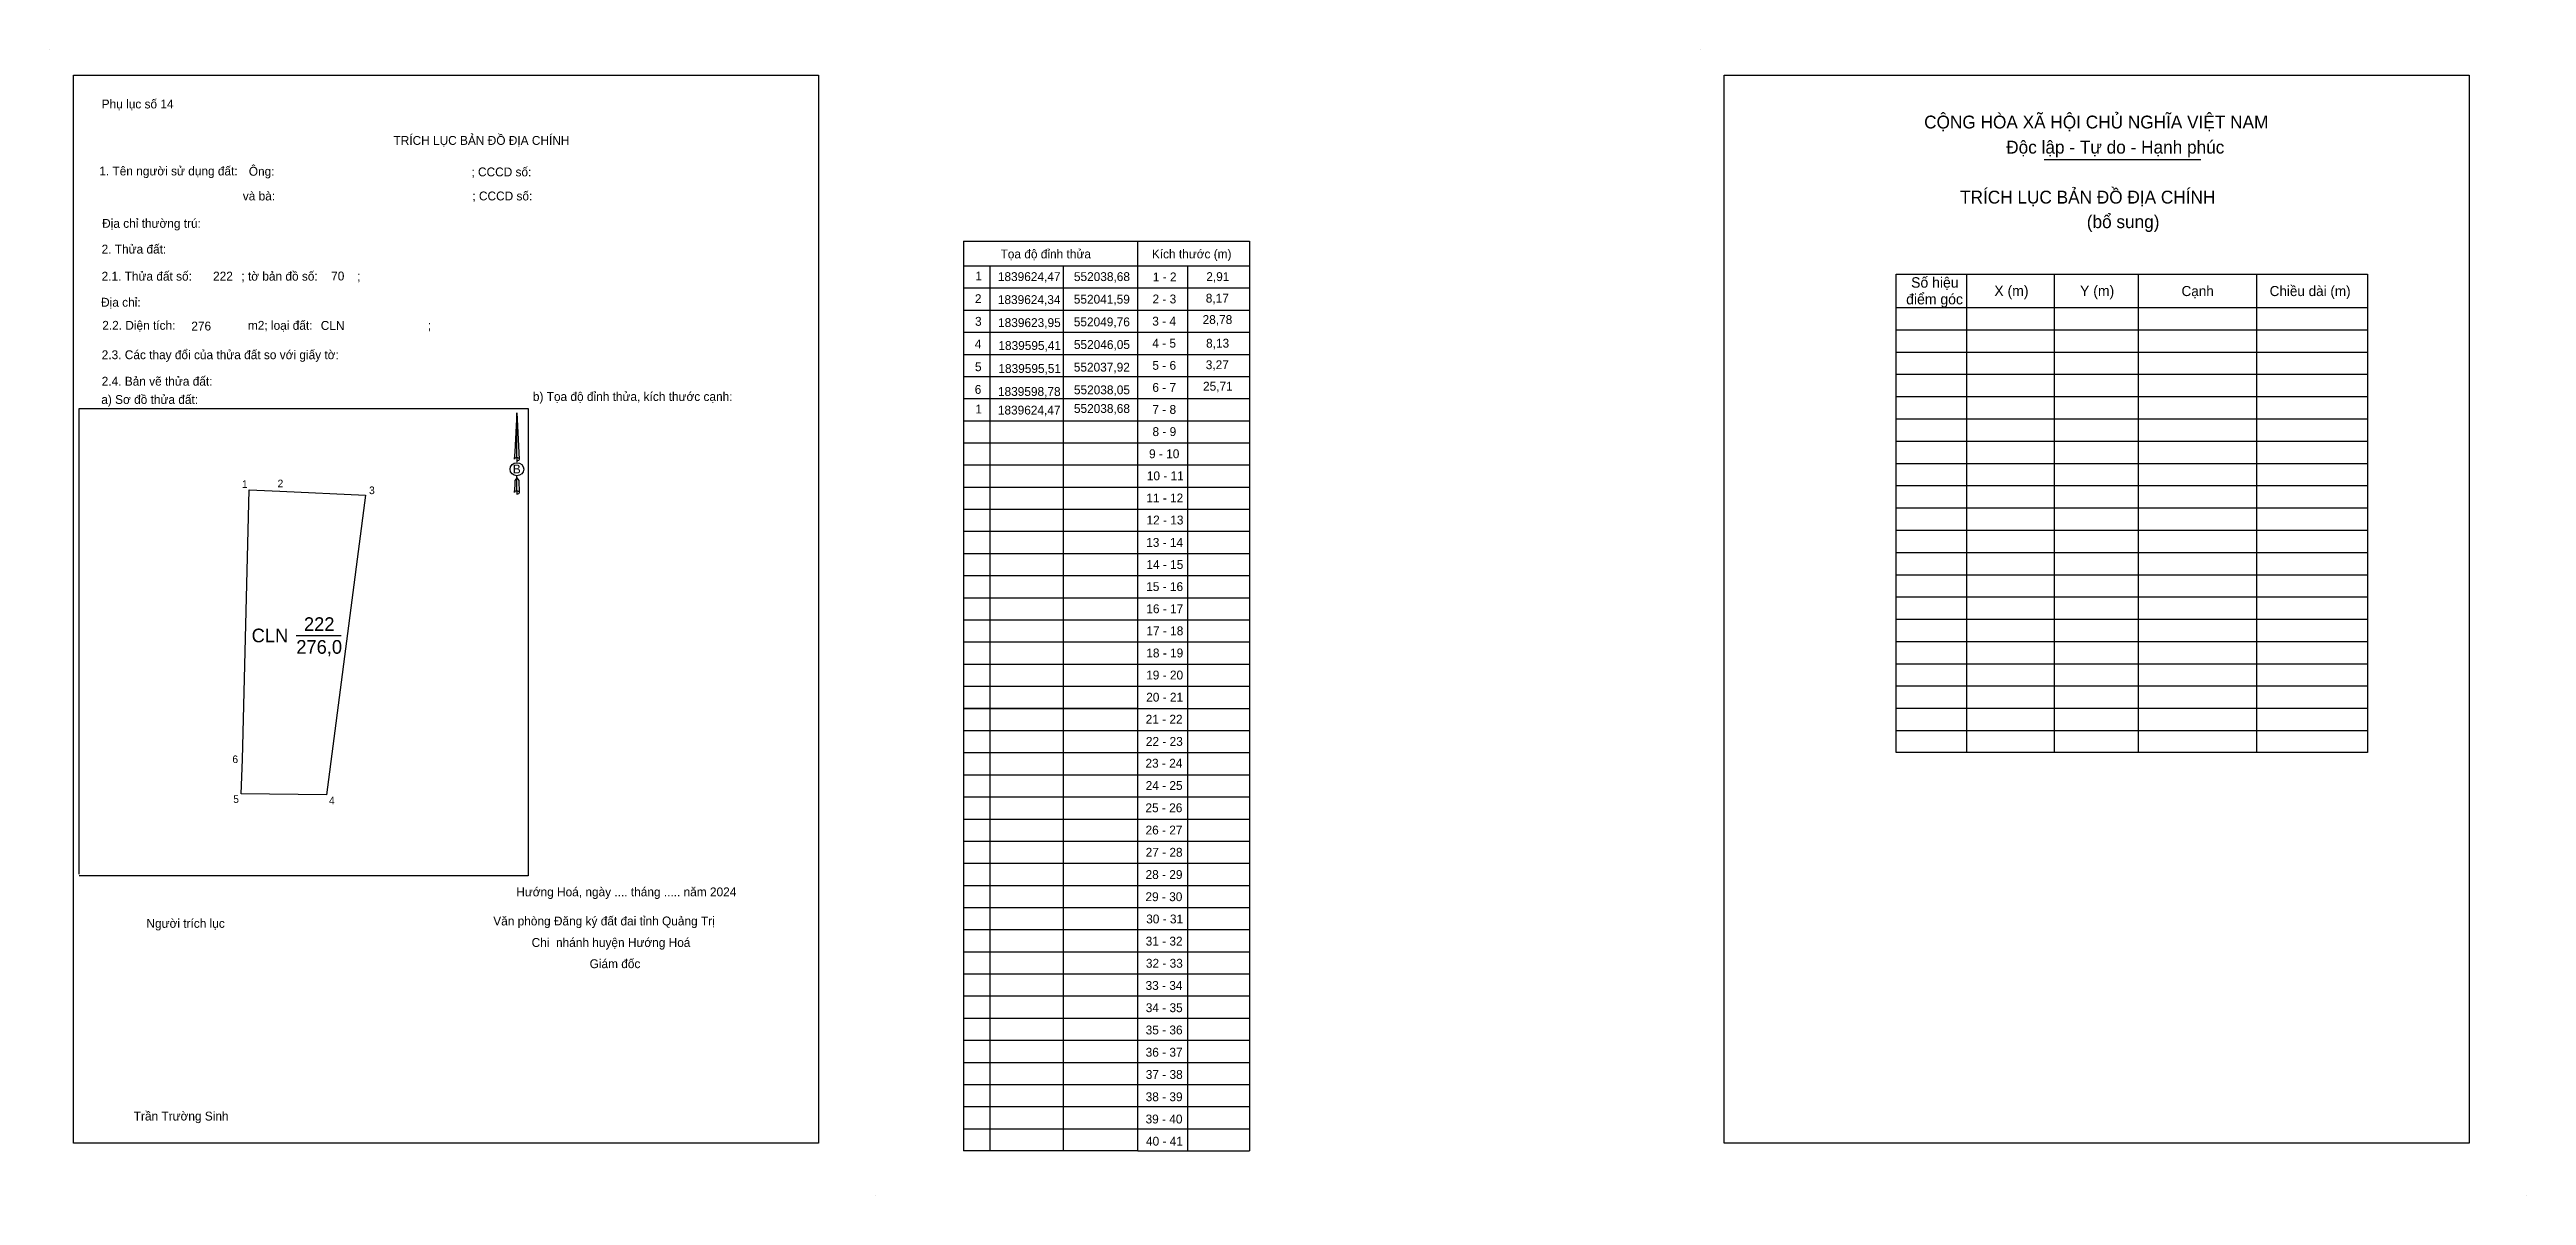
# Model space of a CAD drawing. Extents: x 552020 to 552255, y 1839557 to 1839666.
import ezdxf

# ---------------------------------------------------------------- set-up
doc = ezdxf.new("R2010")
doc.units = 0
for name, color, linetype in [('CanhThua', 7, 'Continuous'), ('hsktNoiDung', 7, 'Continuous'), ('hsktTemplate', 7, 'Continuous'), ('NhanDiaChinhThua', 7, 'Continuous'), ('SoHieuDinhThua', 7, 'Continuous')]:
    doc.layers.add(name, color=color, linetype=linetype)

msp = doc.modelspace()

# ---------------------------------------------------------------- linework, layer by layer
at = {"layer": 'CanhThua'}
for p, q in [((552038.05, 1839598.78), (552038.68, 1839624.47)), ((552038.68, 1839624.47), (552041.59, 1839624.34)), ((552041.59, 1839624.34), (552049.76, 1839623.95)), ((552049.76, 1839623.95), (552046.05, 1839595.41)), ((552037.92, 1839595.51), (552038.05, 1839598.78)), ((552046.05, 1839595.41), (552037.92, 1839595.51))]:
    msp.add_line(p, q, dxfattribs=at)
at = {"layer": 'hsktTemplate'}
for p, q in [((552019.67, 1839666.39), (552019.67, 1839666.39)), ((552176.8, 1839666.39), (552176.8, 1839666.39)), ((552021.95, 1839663.96), (552092.87, 1839663.96)), ((552021.95, 1839562.25), (552021.95, 1839663.96)), ((552092.87, 1839663.96), (552092.87, 1839562.25)), ((552209.55, 1839655.91), (552224.46, 1839655.91)), ((552106.67, 1839648.15), (552106.67, 1839561.5)), ((552106.67, 1839648.15), (552123.27, 1839648.15)), ((552123.27, 1839561.5), (552123.27, 1839648.15)), ((552123.27, 1839648.15), (552133.89, 1839648.15)), ((552133.89, 1839648.15), (552133.89, 1839561.5)), ((552106.73, 1839645.79), (552133.89, 1839645.79)), ((552109.18, 1839645.79), (552109.18, 1839603.65)), ((552116.15, 1839645.79), (552116.15, 1839603.65)), ((552127.99, 1839645.79), (552127.99, 1839603.65)), ((552195.44, 1839645), (552224.69, 1839645)), ((552195.44, 1839599.44), (552195.44, 1839645)), ((552202.14, 1839645), (552202.14, 1839599.44)), ((552210.5, 1839645), (552210.5, 1839599.44)), ((552218.47, 1839645), (552218.47, 1839599.44)), ((552224.69, 1839645), (552240.32, 1839645)), ((552229.75, 1839645), (552229.75, 1839599.44)), ((552240.32, 1839645), (552240.32, 1839599.44)), ((552106.67, 1839643.69), (552133.89, 1839643.69)), ((552106.67, 1839641.58), (552133.89, 1839641.58)), ((552195.44, 1839641.82), (552240.32, 1839641.82)), ((552106.67, 1839639.47), (552133.89, 1839639.47)), ((552195.44, 1839639.7), (552240.32, 1839639.7)), ((552106.67, 1839637.36), (552133.89, 1839637.36)), ((552195.44, 1839637.58), (552240.32, 1839637.58)), ((552106.67, 1839635.26), (552133.89, 1839635.26)), ((552195.44, 1839635.46), (552240.32, 1839635.46)), ((552022.49, 1839632.2), (552065.22, 1839632.2)), ((552022.49, 1839587.86), (552022.49, 1839632.2)), ((552065.22, 1839632.2), (552065.22, 1839587.7)), ((552106.67, 1839633.15), (552133.89, 1839633.15)), ((552195.44, 1839633.34), (552240.32, 1839633.34)), ((552064.16, 1839631.79), (552063.96, 1839628.08)), ((552064.16, 1839631.79), (552064.38, 1839627.39)), ((552064.16, 1839631.79), (552064.38, 1839627.39)), ((552064.16, 1839627.54), (552064.16, 1839631.79)), ((552064.16, 1839631.79), (552064.38, 1839627.39)), ((552106.67, 1839631.04), (552133.89, 1839631.04)), ((552195.44, 1839631.22), (552240.32, 1839631.22)), ((552063.96, 1839628.08), (552063.91, 1839627.39)), ((552064.16, 1839627.54), (552064.16, 1839627.37)), ((552064.16, 1839627.37), (552064.16, 1839627.25)), ((552064.16, 1839627.25), (552064.16, 1839627.08)), ((552064.16, 1839627.25), (552064.16, 1839627.08)), ((552064.16, 1839627.25), (552064.16, 1839627.08)), ((552064.38, 1839627.39), (552064.38, 1839627.39)), ((552106.67, 1839628.94), (552133.89, 1839628.94)), ((552195.44, 1839629.1), (552240.32, 1839629.1)), ((552063.96, 1839624.9), (552063.91, 1839624.21)), ((552063.97, 1839625.35), (552063.96, 1839624.9)), ((552064.16, 1839625.6), (552063.97, 1839625.35)), ((552064.16, 1839625.6), (552064.16, 1839625.79)), ((552064.16, 1839625.6), (552064.16, 1839625.79)), ((552064.16, 1839625.6), (552064.16, 1839625.79)), ((552064.16, 1839625.6), (552064.33, 1839625.35)), ((552064.16, 1839625.6), (552064.33, 1839625.35)), ((552064.16, 1839625.6), (552064.33, 1839625.35)), ((552064.16, 1839624.36), (552064.16, 1839625.6)), ((552064.33, 1839625.35), (552064.38, 1839624.21)), ((552064.33, 1839625.35), (552064.38, 1839624.21)), ((552064.33, 1839625.35), (552064.38, 1839624.21)), ((552106.67, 1839626.83), (552133.89, 1839626.83)), ((552195.44, 1839626.98), (552240.32, 1839626.98)), ((552064.16, 1839624.36), (552064.16, 1839624.18)), ((552064.16, 1839624.18), (552064.16, 1839624.06)), ((552064.38, 1839624.21), (552064.38, 1839624.21)), ((552106.67, 1839624.72), (552133.89, 1839624.72)), ((552106.67, 1839622.61), (552133.89, 1839622.61)), ((552195.44, 1839624.86), (552240.32, 1839624.86)), ((552195.44, 1839622.74), (552240.32, 1839622.74)), ((552106.67, 1839620.51), (552133.89, 1839620.51)), ((552195.44, 1839620.62), (552240.32, 1839620.62)), ((552106.67, 1839618.4), (552133.89, 1839618.4)), ((552195.44, 1839618.5), (552240.32, 1839618.5)), ((552106.67, 1839616.29), (552133.89, 1839616.29)), ((552195.44, 1839616.38), (552240.32, 1839616.38)), ((552106.67, 1839614.19), (552133.89, 1839614.19)), ((552195.44, 1839614.26), (552240.32, 1839614.26)), ((552106.67, 1839612.08), (552133.89, 1839612.08)), ((552195.44, 1839612.14), (552240.32, 1839612.14)), ((552106.67, 1839609.97), (552133.89, 1839609.97)), ((552195.44, 1839610.02), (552240.32, 1839610.02)), ((552106.67, 1839607.86), (552133.89, 1839607.86)), ((552195.44, 1839607.9), (552240.32, 1839607.9)), ((552106.67, 1839605.76), (552133.89, 1839605.76)), ((552195.44, 1839605.78), (552240.32, 1839605.78)), ((552123.27, 1839603.65), (552106.67, 1839603.65)), ((552106.67, 1839601.54), (552133.89, 1839601.54)), ((552106.73, 1839603.65), (552133.89, 1839603.65)), ((552109.18, 1839603.65), (552109.18, 1839561.5)), ((552116.15, 1839603.65), (552116.15, 1839561.5)), ((552123.27, 1839603.65), (552133.89, 1839603.65)), ((552127.99, 1839603.65), (552127.99, 1839561.5)), ((552195.44, 1839603.66), (552240.32, 1839603.66)), ((552195.44, 1839601.55), (552240.32, 1839601.55)), ((552106.67, 1839599.43), (552133.89, 1839599.43)), ((552240.32, 1839599.44), (552195.44, 1839599.44)), ((552106.67, 1839597.33), (552133.89, 1839597.33)), ((552106.67, 1839595.22), (552133.89, 1839595.22)), ((552106.67, 1839593.11), (552133.89, 1839593.11)), ((552106.67, 1839591.01), (552133.89, 1839591.01)), ((552065.22, 1839587.7), (552022.49, 1839587.7)), ((552106.67, 1839588.9), (552133.89, 1839588.9)), ((552106.67, 1839586.79), (552133.89, 1839586.79)), ((552106.67, 1839584.68), (552133.89, 1839584.68)), ((552106.67, 1839582.58), (552133.89, 1839582.58)), ((552106.67, 1839580.47), (552133.89, 1839580.47)), ((552106.67, 1839578.36), (552133.89, 1839578.36)), ((552106.67, 1839576.26), (552133.89, 1839576.26)), ((552106.67, 1839574.15), (552133.89, 1839574.15)), ((552106.67, 1839572.04), (552133.89, 1839572.04)), ((552106.67, 1839569.93), (552133.89, 1839569.93)), ((552106.67, 1839567.83), (552133.89, 1839567.83)), ((552106.67, 1839565.72), (552133.89, 1839565.72)), ((552106.67, 1839563.61), (552133.89, 1839563.61)), ((552092.87, 1839562.25), (552021.95, 1839562.25)), ((552123.27, 1839561.5), (552106.67, 1839561.5)), ((552123.27, 1839561.5), (552133.89, 1839561.5)), ((552098.32, 1839557.26), (552098.32, 1839557.26)), ((552255.44, 1839557.26), (552255.44, 1839557.26))]:
    msp.add_line(p, q, dxfattribs=at)
msp.add_lwpolyline([(552179.07, 1839663.96), (552250, 1839663.96), (552250, 1839562.25), (552179.07, 1839562.25)], close=True, dxfattribs=at)
for centre, start_param, end_param in [((552064.16, 1839627.38), 1.570796, 3.074452), ((552064.16, 1839627.38), 0.067141, 1.570796), ((552064.16, 1839627.38), 4.712389, 6.283185), ((552064.16, 1839624.2), 2.491069, 3.074278), ((552064.16, 1839624.2), 1.570796, 2.491069), ((552064.16, 1839624.2), 0.067141, 1.570796), ((552064.16, 1839624.2), 4.712389, 6.283185)]:
    msp.add_ellipse(centre, major_axis=(0.24, 0), ratio=0.614131, start_param=start_param, end_param=end_param, dxfattribs=at)
msp.add_ellipse((552064.16, 1839626.42), major_axis=(0.655, 0), ratio=0.952727, dxfattribs=at)
at = {"layer": 'NhanDiaChinhThua'}
msp.add_line((552043.16, 1839610.59), (552047.42, 1839610.59), dxfattribs=at)

# ---------------------------------------------------------------- texts
at = {"layer": 'hsktNoiDung'}
for s, p in [('222', (552035.24, 1839644.39)), ('70', (552046.48, 1839644.4)), ('1', (552107.8, 1839644.4)), ('1839624,47', (552109.94, 1839644.34)), ('552038,68', (552117.18, 1839644.34)), ('2,91', (552129.78, 1839644.34)), ('2', (552107.75, 1839642.24)), ('1839624,34', (552109.94, 1839642.15)), ('552041,59', (552117.17, 1839642.19)), ('8,17', (552129.73, 1839642.29)), ('276', (552033.17, 1839639.63)), ('CLN', (552045.49, 1839639.69)), ('3', (552107.77, 1839640.08)), ('1839623,95', (552109.96, 1839639.96)), ('552049,76', (552117.17, 1839640.03)), ('28,78', (552129.43, 1839640.25)), ('4', (552107.74, 1839637.92)), ('1839595,41', (552109.99, 1839637.78)), ('552046,05', (552117.18, 1839637.87)), ('3,27', (552129.73, 1839635.95)), ('8,13', (552129.76, 1839638)), ('6', (552107.74, 1839633.6)), ('5', (552107.76, 1839635.76)), ('1839595,51', (552109.99, 1839635.59)), ('552037,92', (552117.17, 1839635.72)), ('552038,05', (552117.18, 1839633.56)), ('25,71', (552129.47, 1839633.9)), ('1', (552107.8, 1839631.73)), ('1839624,47', (552109.94, 1839631.63)), ('1839598,78', (552109.95, 1839633.4)), ('552038,68', (552117.18, 1839631.78))]:
    msp.add_text(s, height=0.844, dxfattribs=at).set_placement(p)
at = {"layer": 'hsktTemplate'}
for s, height, p in [('Phụ lục số 14', 0.8441, (552024.64, 1839660.78)), ('CỘNG HÒA XÃ HỘI CHỦ NGHĨA VIỆT NAM', 1.225, (552198.11, 1839658.87)), (' TRÍCH LỤC BẢN ĐỒ ĐỊA CHÍNH', 0.8441, (552052.1, 1839657.31)), ('Độc lập - Tự do - Hạnh phúc', 1.225, (552205.92, 1839656.48)), ('1. Tên người sử dụng đất:', 0.8441, (552024.41, 1839654.4)), ('Ông:', 0.844, (552038.64, 1839654.37)), ('; CCCD số:', 0.844, (552059.83, 1839654.31)), ('TRÍCH LỤC BẢN ĐỒ ĐỊA CHÍNH', 1.225, (552201.53, 1839651.72)), ('và bà:', 0.844, (552038.07, 1839652.02)), ('; CCCD số:', 0.844, (552059.92, 1839652.02)), ('(bổ sung)', 1.225, (552213.59, 1839649.38)), ('Địa chỉ thường trú:', 0.8441, (552024.68, 1839649.41)), ('2. Thửa đất:', 0.8441, (552024.63, 1839646.96)), ('Tọa độ đỉnh thửa', 0.8441, (552110.2, 1839646.5)), ('Kích thước (m)', 0.8441, (552124.6, 1839646.5)), ('2.1. Thửa đất số:               ; tờ bản đồ số:            ;', 0.8441, (552024.63, 1839644.38)), ('1 - 2', 0.844, (552124.69, 1839644.31)), ('Số hiệu', 0.996, (552196.87, 1839643.71)), ('X (m)', 0.996, (552204.79, 1839642.91)), ('Y (m)', 0.996, (552212.95, 1839642.91)), ('Cạnh', 0.96, (552222.61, 1839642.91)), ('Chiều dài (m)', 0.9596, (552231, 1839642.91)), ('Địa chỉ:', 0.844, (552024.58, 1839641.9)), ('2 - 3', 0.844, (552124.66, 1839642.21)), ('điểm góc', 0.996, (552196.4, 1839642.12)), ('2.2. Diện tích:                      m2; loại đất:                                   ;', 0.8441, (552024.69, 1839639.7)), ('3 - 4', 0.844, (552124.64, 1839640.1)), ('2.3. Các thay đổi của thửa đất so với giấy tờ:', 0.8441, (552024.64, 1839636.9)), ('4 - 5', 0.844, (552124.64, 1839638)), ('5 - 6', 0.844, (552124.65, 1839635.89)), ('2.4. Bản vẽ thửa đất:', 0.8441, (552024.64, 1839634.38)), ('6 - 7', 0.844, (552124.65, 1839633.79)), ('a) Sơ đồ thửa đất:', 0.8441, (552024.6, 1839632.64)), ('b) Tọa độ đỉnh thửa, kích thước cạnh:', 0.8441, (552065.68, 1839632.92)), ('7 - 8', 0.844, (552124.65, 1839631.69)), ('8 - 9', 0.844, (552124.66, 1839629.58)), ('9 - 10', 0.844, (552124.33, 1839627.47)), ('B', 0.844, (552063.77, 1839626.02)), ('10 - 11', 0.844, (552124.12, 1839625.37)), ('11 - 12', 0.844, (552124.07, 1839623.26)), ('12 - 13', 0.844, (552124.09, 1839621.16)), ('13 - 14', 0.844, (552124.06, 1839619.03)), ('15 - 16', 0.844, (552124.06, 1839614.82)), ('14 - 15', 0.844, (552124.08, 1839616.92)), ('16 - 17', 0.844, (552124.07, 1839612.71)), ('17 - 18', 0.844, (552124.08, 1839610.61)), ('18 - 19', 0.844, (552124.07, 1839608.5)), ('19 - 20', 0.844, (552124.06, 1839606.4)), ('20 - 21', 0.844, (552124.06, 1839604.29)), ('21 - 22', 0.844, (552124.01, 1839602.19)), ('22 - 23', 0.844, (552124.03, 1839600.08)), ('23 - 24', 0.844, (552123.99, 1839598)), ('24 - 25', 0.844, (552124.01, 1839595.88)), ('25 - 26', 0.844, (552123.99, 1839593.76)), ('26 - 27', 0.844, (552124, 1839591.64)), ('27 - 28', 0.844, (552124.01, 1839589.52)), ('28 - 29', 0.844, (552124, 1839587.4)), ('Hướng Hoá, ngày .... tháng ..... năm 2024', 0.8441, (552064.1, 1839585.75)), ('29 - 30', 0.844, (552123.99, 1839585.29)), ('Người trích lục', 0.8441, (552028.9, 1839582.75)), ('Văn phòng Đăng ký đất đai tỉnh Quảng Trị', 0.8441, (552061.91, 1839582.98)), ('30 - 31', 0.844, (552124.06, 1839583.17)), (' Chi  nhánh huyện Hướng Hoá', 0.8441, (552065.25, 1839580.93)), ('31 - 32', 0.844, (552124.01, 1839581.06)), (' Giám đốc', 0.844, (552070.77, 1839578.91)), ('32 - 33', 0.844, (552124.03, 1839578.95)), ('33 - 34', 0.844, (552124, 1839576.84)), ('34 - 35', 0.844, (552124.02, 1839574.72)), ('35 - 36', 0.844, (552124.01, 1839572.6)), ('36 - 37', 0.844, (552124.01, 1839570.48)), ('37 - 38', 0.844, (552124.02, 1839568.36)), ('38 - 39', 0.844, (552124.01, 1839566.24)), ('Trần Trường Sinh', 0.8441, (552027.69, 1839564.4)), ('39 - 40', 0.844, (552124, 1839564.12)), ('40 - 41', 0.844, (552124.04, 1839562.01))]:
    msp.add_text(s, height=height, dxfattribs=at).set_placement(p)
at = {"layer": 'NhanDiaChinhThua'}
for s, p in [('CLN', (552038.91, 1839609.94)), ('222', (552043.89, 1839611.02)), ('276,0', (552043.16, 1839608.85))]:
    msp.add_text(s, height=1.302, dxfattribs=at).set_placement(p)
at = {"layer": 'SoHieuDinhThua'}
for s, p in [('1', (552037.99, 1839624.64)), ('2', (552041.38, 1839624.7)), ('3', (552050.09, 1839624.05)), ('6', (552037.08, 1839598.44)), ('5', (552037.16, 1839594.64)), ('4', (552046.27, 1839594.5))]:
    msp.add_text(s, height=0.727, dxfattribs=at).set_placement(p)

doc.saveas('drawing.dxf')
